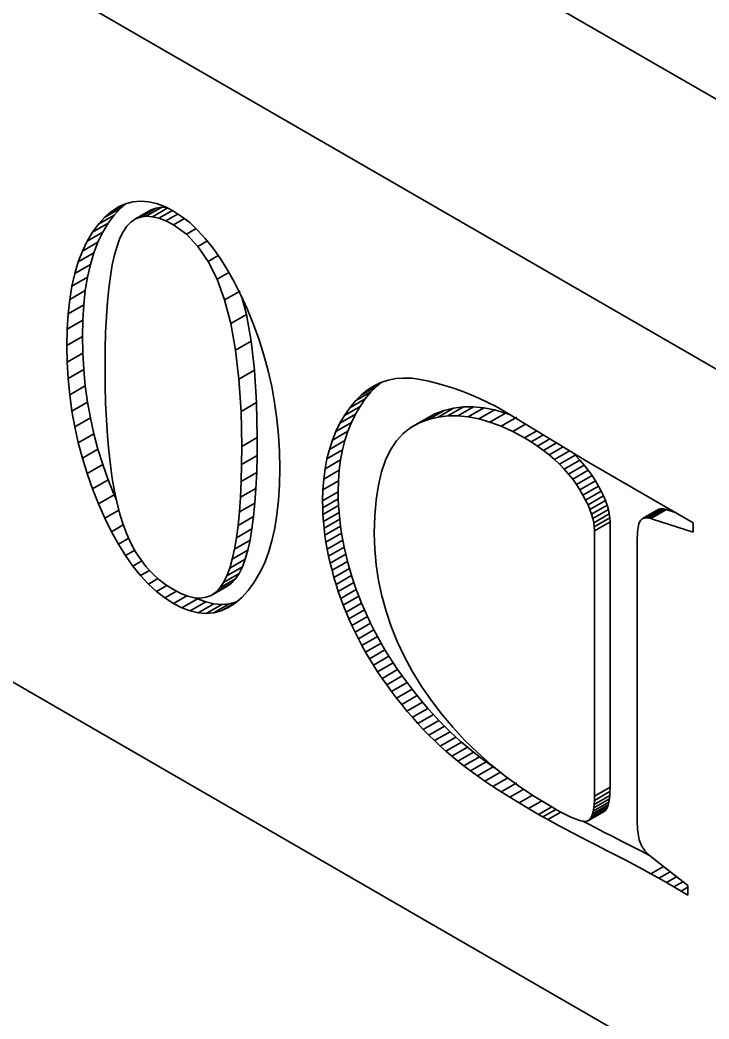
# Model space of a CAD drawing. Header units: millimetres. Extents: x -105 to 105, y -148 to 148.
# Drawn here: x 45.704 to 48.834, y -17.842 to -13.306 of the extents above; entities that cross this region are included whole.
import ezdxf

# ---------------------------------------------------------------- set-up
doc = ezdxf.new("R2010")
doc.units = ezdxf.units.MM
doc.layers.add('粗实线层', color=7, linetype='Continuous', lineweight=35)

msp = doc.modelspace()

# ---------------------------------------------------------------- linework, layer by layer
at = {"layer": '粗实线层', "color": 7, "lineweight": 35, "ltscale": 0.1925}
for p, q in [((53.8479, -16.5423), (45.7161, -11.8474)), ((53.8479, -17.767), (44.6555, -12.4598)), ((46.1203, -14.1754), (46.1686, -14.1474)), ((46.1516, -14.1551), (46.184, -14.1405)), ((46.1607, -14.1606), (46.184, -14.1405)), ((46.184, -14.1405), (46.2175, -14.1317)), ((46.2175, -14.1317), (46.2521, -14.1286)), ((46.2521, -14.1286), (46.2877, -14.1313)), ((46.2877, -14.1313), (46.3244, -14.1396)), ((46.3244, -14.1396), (46.3621, -14.1537)), ((46.0608, -14.2331), (46.1315, -14.1923)), ((46.09, -14.2014), (46.1607, -14.1606)), ((46.09, -14.2014), (46.1203, -14.1754)), ((46.1043, -14.229), (46.1315, -14.1923)), ((46.1203, -14.1754), (46.1516, -14.1551)), ((46.1315, -14.1923), (46.1607, -14.1606)), ((46.2293, -14.2099), (46.3, -14.169)), ((46.2525, -14.2011), (46.3232, -14.1603)), ((46.2779, -14.1977), (46.3486, -14.1569)), ((46.3232, -14.1603), (46.3, -14.169)), ((46.3054, -14.1995), (46.3761, -14.1587)), ((46.3486, -14.1569), (46.3232, -14.1603)), ((46.3351, -14.2066), (46.3963, -14.1712)), ((46.3761, -14.1587), (46.3486, -14.1569)), ((46.3621, -14.1537), (46.4009, -14.1736)), ((46.3669, -14.2189), (46.422, -14.1872)), ((46.4009, -14.1736), (46.4384, -14.1978)), ((46.0335, -14.2698), (46.1043, -14.229)), ((46.0335, -14.2698), (46.0608, -14.2331)), ((46.0608, -14.2331), (46.09, -14.2014)), ((46.0799, -14.2697), (46.1043, -14.229)), ((46.2082, -14.2239), (46.1893, -14.2431)), ((46.2293, -14.2099), (46.2082, -14.2239)), ((46.2525, -14.2011), (46.2293, -14.2099)), ((46.2779, -14.1977), (46.2525, -14.2011)), ((46.3054, -14.1995), (46.2779, -14.1977)), ((46.3351, -14.2066), (46.3054, -14.1995)), ((46.3669, -14.2189), (46.3351, -14.2066)), ((46.4009, -14.2365), (46.3669, -14.2189)), ((46.4009, -14.2365), (46.451, -14.2076)), ((46.4599, -14.2789), (46.4009, -14.2365)), ((46.4384, -14.1978), (46.4751, -14.2265)), ((46.4751, -14.2265), (46.5109, -14.2599)), ((46.0092, -14.3106), (46.0799, -14.2697)), ((46.0092, -14.3106), (46.0335, -14.2698)), ((46.0584, -14.3146), (46.0799, -14.2697)), ((46.1725, -14.2677), (46.158, -14.2975)), ((46.1893, -14.2431), (46.1725, -14.2677)), ((46.4599, -14.2789), (46.504, -14.2534)), ((46.5127, -14.3341), (46.4599, -14.2789)), ((46.5109, -14.2599), (46.5458, -14.2977)), ((45.9876, -14.3554), (46.0092, -14.3106)), ((45.9876, -14.3554), (46.0584, -14.3146)), ((46.0397, -14.3635), (46.0584, -14.3146)), ((46.158, -14.2975), (46.1451, -14.3325)), ((46.5127, -14.3341), (46.5553, -14.3096)), ((46.5458, -14.2977), (46.5799, -14.3402)), ((45.969, -14.4044), (45.9876, -14.3554)), ((45.969, -14.4044), (46.0397, -14.3635)), ((46.0239, -14.4166), (46.0397, -14.3635)), ((46.1336, -14.3728), (46.1235, -14.4183)), ((46.1451, -14.3325), (46.1336, -14.3728)), ((46.5593, -14.4024), (46.5127, -14.3341)), ((46.5593, -14.4024), (46.6051, -14.3759)), ((46.5799, -14.3402), (46.6131, -14.3872)), ((45.9532, -14.4574), (45.969, -14.4044)), ((45.9532, -14.4574), (46.0239, -14.4166)), ((46.011, -14.4737), (46.0239, -14.4166)), ((46.1235, -14.4183), (46.1147, -14.4691)), ((46.5997, -14.4835), (46.5593, -14.4024)), ((46.6131, -14.3872), (46.6455, -14.4389)), ((45.9403, -14.5145), (45.9532, -14.4574)), ((46.5997, -14.4835), (46.6532, -14.4526)), ((46.6455, -14.4389), (46.677, -14.495)), ((45.9403, -14.5145), (46.011, -14.4737)), ((46.001, -14.5349), (46.011, -14.4737)), ((46.1147, -14.4691), (46.1073, -14.5251)), ((46.6338, -14.5776), (46.5997, -14.4835)), ((46.677, -14.495), (46.7077, -14.5558)), ((45.9303, -14.5757), (45.9403, -14.5145)), ((45.9303, -14.5757), (46.001, -14.5349)), ((45.9938, -14.6002), (46.001, -14.5349)), ((46.1073, -14.5251), (46.1012, -14.5864)), ((46.6338, -14.5776), (46.7045, -14.5368)), ((46.7077, -14.5558), (46.7375, -14.6211)), ((45.9231, -14.641), (45.9303, -14.5757)), ((45.9231, -14.641), (45.9938, -14.6002)), ((45.9895, -14.6696), (45.9938, -14.6002)), ((46.1012, -14.5864), (46.0965, -14.6529)), ((46.6618, -14.6847), (46.6338, -14.5776)), ((46.7325, -14.6439), (46.7118, -14.5649)), ((45.9188, -14.7105), (45.9231, -14.641)), ((46.6618, -14.6847), (46.7325, -14.6439)), ((46.7542, -14.7639), (46.7325, -14.6439)), ((46.7375, -14.6211), (46.7654, -14.6892)), ((45.9188, -14.7105), (45.9895, -14.6696)), ((45.9881, -14.7431), (45.9895, -14.6696)), ((46.0965, -14.6529), (46.0931, -14.7246)), ((46.6835, -14.8047), (46.6618, -14.6847)), ((46.7654, -14.6892), (46.7904, -14.7581)), ((45.9174, -14.7839), (45.9188, -14.7105)), ((46.0931, -14.7246), (46.0911, -14.8016)), ((45.9174, -14.7839), (45.9881, -14.7431)), ((45.9188, -14.8596), (45.9174, -14.7839)), ((45.9895, -14.8188), (45.9881, -14.7431)), ((46.6835, -14.8047), (46.7542, -14.7639)), ((46.7697, -14.8968), (46.7542, -14.7639)), ((46.7904, -14.7581), (46.8125, -14.828)), ((45.9188, -14.8596), (45.9895, -14.8188)), ((45.9938, -14.8936), (45.9895, -14.8188)), ((46.0911, -14.8016), (46.0904, -14.8839)), ((46.699, -14.9377), (46.6835, -14.8047)), ((46.8125, -14.828), (46.8316, -14.8988)), ((45.9231, -14.9345), (45.9188, -14.8596)), ((45.9231, -14.9345), (45.9938, -14.8936)), ((46.001, -14.9676), (45.9938, -14.8936)), ((46.0904, -14.8839), (46.0911, -14.9669)), ((46.699, -14.9377), (46.7697, -14.8968)), ((46.7791, -15.0427), (46.7697, -14.8968)), ((46.8316, -14.8988), (46.8477, -14.9704)), ((45.9303, -15.0085), (45.9231, -14.9345)), ((46.0911, -14.9669), (46.0931, -15.0462)), ((46.7083, -15.0836), (46.699, -14.9377)), ((47.2827, -14.9861), (47.3297, -14.959)), ((47.2827, -14.9861), (47.3125, -14.9672)), ((47.3125, -14.9672), (47.3437, -14.9523)), ((47.3251, -14.9683), (47.3455, -14.9517)), ((47.3437, -14.9523), (47.3765, -14.9414)), ((47.3765, -14.9414), (47.4107, -14.9347)), ((47.4107, -14.9347), (47.4464, -14.9319)), ((47.4464, -14.9319), (47.4835, -14.9332)), ((47.4835, -14.9332), (47.5221, -14.9386)), ((47.5221, -14.9386), (47.5613, -14.9467)), ((47.5613, -14.9467), (47.6003, -14.9562)), ((47.6003, -14.9562), (47.6391, -14.9671)), ((47.6391, -14.9671), (47.6776, -14.9793)), ((45.9303, -15.0085), (46.001, -14.9676)), ((45.9403, -15.0816), (45.9303, -15.0085)), ((46.011, -15.0408), (46.001, -14.9676)), ((46.8477, -14.9704), (46.861, -15.043)), ((47.2275, -15.0361), (47.2982, -14.9953)), ((47.2275, -15.0361), (47.2544, -15.0091)), ((47.2544, -15.0091), (47.3251, -14.9683)), ((47.2544, -15.0091), (47.2827, -14.9861)), ((47.2728, -15.0264), (47.2982, -14.9953)), ((47.2982, -14.9953), (47.3251, -14.9683)), ((47.6776, -14.9793), (47.7159, -14.993)), ((47.7159, -14.993), (47.7539, -15.0081)), ((47.7539, -15.0081), (47.7917, -15.0245)), ((45.9403, -15.0816), (46.011, -15.0408)), ((46.0239, -15.1131), (46.011, -15.0408)), ((46.0931, -15.0462), (46.0965, -15.122)), ((46.7083, -15.0836), (46.7791, -15.0427)), ((46.7822, -15.2016), (46.7791, -15.0427)), ((46.861, -15.043), (46.8712, -15.1165)), ((47.2021, -15.0672), (47.2728, -15.0264)), ((47.2021, -15.0672), (47.2275, -15.0361)), ((47.2494, -15.0605), (47.2728, -15.0264)), ((47.7917, -15.0245), (47.8293, -15.0424)), ((47.8293, -15.0424), (47.8666, -15.0616)), ((45.9532, -15.154), (45.9403, -15.0816)), ((46.7114, -15.2424), (46.7083, -15.0836)), ((47.1577, -15.1371), (47.2284, -15.0963)), ((47.1577, -15.1371), (47.1787, -15.1013)), ((47.1787, -15.1013), (47.2494, -15.0605)), ((47.1787, -15.1013), (47.2021, -15.0672)), ((47.2099, -15.134), (47.2284, -15.0963)), ((47.2284, -15.0963), (47.2494, -15.0605)), ((47.5186, -15.135), (47.5893, -15.0942)), ((47.5893, -15.0942), (47.5503, -15.1151)), ((47.5602, -15.1198), (47.6309, -15.079)), ((47.6309, -15.079), (47.5893, -15.0942)), ((47.6033, -15.1095), (47.674, -15.0687)), ((47.674, -15.0687), (47.6309, -15.079)), ((47.6476, -15.1041), (47.7184, -15.0633)), ((47.7184, -15.0633), (47.674, -15.0687)), ((47.6934, -15.1037), (47.7641, -15.0628)), ((47.7641, -15.0628), (47.7184, -15.0633)), ((47.7405, -15.1081), (47.8112, -15.0673)), ((47.8112, -15.0673), (47.7641, -15.0628)), ((47.7889, -15.1175), (47.8596, -15.0767)), ((47.8596, -15.0767), (47.8112, -15.0673)), ((47.8387, -15.1318), (47.9094, -15.091)), ((47.9094, -15.091), (47.8596, -15.0767)), ((47.8666, -15.0616), (47.9037, -15.0823)), ((47.9037, -15.0823), (48.2877, -15.3149)), ((47.932, -15.0994), (47.9094, -15.091)), ((45.9532, -15.154), (46.0239, -15.1131)), ((46.0397, -15.1846), (46.0239, -15.1131)), ((46.0965, -15.122), (46.1012, -15.194)), ((46.8712, -15.1165), (46.8786, -15.1909)), ((47.1392, -15.1748), (47.2099, -15.134)), ((47.1392, -15.1748), (47.1577, -15.1371)), ((47.1939, -15.1736), (47.2099, -15.134)), ((47.4796, -15.1559), (47.5503, -15.1151)), ((47.5186, -15.135), (47.4796, -15.1559)), ((47.5602, -15.1198), (47.5186, -15.135)), ((47.6033, -15.1095), (47.5602, -15.1198)), ((47.6476, -15.1041), (47.6033, -15.1095)), ((47.6934, -15.1037), (47.6476, -15.1041)), ((47.7405, -15.1081), (47.6934, -15.1037)), ((47.7889, -15.1175), (47.7405, -15.1081)), ((47.8387, -15.1318), (47.7889, -15.1175)), ((47.8898, -15.151), (47.8387, -15.1318)), ((47.8898, -15.151), (47.9606, -15.1101)), ((47.9423, -15.1751), (48.001, -15.1412)), ((45.969, -15.2255), (45.9532, -15.154)), ((45.969, -15.2255), (46.0397, -15.1846)), ((46.0584, -15.2553), (46.0397, -15.1846)), ((46.1012, -15.194), (46.1073, -15.2624)), ((46.8786, -15.1909), (46.883, -15.2661)), ((47.1232, -15.2144), (47.1939, -15.1736)), ((47.1232, -15.2144), (47.1392, -15.1748)), ((47.1804, -15.2149), (47.1939, -15.1736)), ((47.4447, -15.1833), (47.414, -15.2172)), ((47.4796, -15.1559), (47.4447, -15.1833)), ((47.9423, -15.1751), (47.8898, -15.151)), ((47.9962, -15.2041), (47.9423, -15.1751)), ((47.9962, -15.2041), (48.0518, -15.172)), ((48.0263, -15.2222), (48.0818, -15.1902)), ((54.6964, -21.5229), (43.8069, -15.2359)), ((45.9876, -15.2961), (45.969, -15.2255)), ((46.7114, -15.2424), (46.7822, -15.2016)), ((46.7815, -15.2838), (46.7822, -15.2016)), ((47.1097, -15.2557), (47.1232, -15.2144)), ((47.1097, -15.2557), (47.1804, -15.2149)), ((47.1693, -15.2581), (47.1804, -15.2149)), ((47.414, -15.2172), (47.3873, -15.2576)), ((48.0263, -15.2222), (47.9962, -15.2041)), ((48.0549, -15.241), (48.0263, -15.2222)), ((48.0549, -15.241), (48.1117, -15.2083)), ((48.0821, -15.2605), (48.1414, -15.2263)), ((45.9876, -15.2961), (46.0584, -15.2553)), ((46.0799, -15.3251), (46.0584, -15.2553)), ((46.1073, -15.2624), (46.1147, -15.3272)), ((46.7108, -15.3247), (46.7114, -15.2424)), ((46.7108, -15.3247), (46.7815, -15.2838)), ((46.7795, -15.3609), (46.7815, -15.2838)), ((46.883, -15.2661), (46.8845, -15.3423)), ((47.0986, -15.299), (47.1097, -15.2557)), ((47.0986, -15.299), (47.1693, -15.2581)), ((47.1606, -15.3032), (47.1693, -15.2581)), ((47.3873, -15.2576), (47.3648, -15.3045)), ((48.0821, -15.2605), (48.0549, -15.241)), ((48.1079, -15.2806), (48.0821, -15.2605)), ((48.1079, -15.2806), (48.171, -15.2442)), ((48.1322, -15.3014), (48.1079, -15.2806)), ((48.1322, -15.3014), (48.2029, -15.2606)), ((48.155, -15.3229), (48.2258, -15.2821)), ((48.2258, -15.2821), (48.2117, -15.2689)), ((48.2472, -15.3042), (48.2258, -15.2821)), ((46.0092, -15.366), (45.9876, -15.2961)), ((46.0092, -15.366), (46.0799, -15.3251)), ((46.1043, -15.3941), (46.0799, -15.3251)), ((46.1147, -15.3272), (46.1235, -15.3883)), ((46.7087, -15.4017), (46.7108, -15.3247)), ((47.0899, -15.344), (47.0986, -15.299)), ((47.0899, -15.344), (47.1606, -15.3032)), ((47.1545, -15.35), (47.1606, -15.3032)), ((47.3648, -15.3045), (47.3463, -15.3579)), ((48.155, -15.3229), (48.1322, -15.3014)), ((48.1765, -15.3451), (48.155, -15.3229)), ((48.1765, -15.3451), (48.2472, -15.3042)), ((48.1964, -15.3679), (48.2671, -15.3271)), ((48.2671, -15.3271), (48.2472, -15.3042)), ((48.2857, -15.3505), (48.2671, -15.3271)), ((48.2877, -15.3149), (48.7618, -15.5887)), ((46.0335, -15.4349), (46.0092, -15.366)), ((46.7087, -15.4017), (46.7795, -15.3609)), ((46.7761, -15.4327), (46.7795, -15.3609)), ((46.8845, -15.3423), (46.883, -15.4163)), ((47.0838, -15.3909), (47.0899, -15.344)), ((47.0838, -15.3909), (47.1545, -15.35)), ((47.1508, -15.3988), (47.1545, -15.35)), ((47.3463, -15.3579), (47.332, -15.4178)), ((48.1964, -15.3679), (48.1765, -15.3451)), ((48.215, -15.3914), (48.1964, -15.3679)), ((48.215, -15.3914), (48.2857, -15.3505)), ((48.232, -15.4155), (48.3027, -15.3747)), ((48.3027, -15.3747), (48.2857, -15.3505)), ((48.3183, -15.3988), (48.3027, -15.3747)), ((46.0335, -15.4349), (46.1043, -15.3941)), ((46.1315, -15.4623), (46.1043, -15.3941)), ((46.1235, -15.3883), (46.1336, -15.4457)), ((46.7054, -15.4735), (46.7087, -15.4017)), ((46.883, -15.4163), (46.8787, -15.4862)), ((47.0801, -15.4396), (47.0838, -15.3909)), ((47.0801, -15.4396), (47.1508, -15.3988)), ((47.1496, -15.4493), (47.1508, -15.3988)), ((47.332, -15.4178), (47.3217, -15.4842)), ((48.232, -15.4155), (48.215, -15.3914)), ((48.2476, -15.4397), (48.232, -15.4155)), ((48.2476, -15.4397), (48.3183, -15.3988)), ((48.3322, -15.4223), (48.3183, -15.3988)), ((46.0608, -15.5031), (46.0335, -15.4349)), ((46.0608, -15.5031), (46.1315, -15.4623)), ((46.1424, -15.4868), (46.1315, -15.4623)), ((46.1336, -15.4457), (46.1451, -15.4995)), ((46.7054, -15.4735), (46.7761, -15.4327)), ((46.7713, -15.4993), (46.7761, -15.4327)), ((47.0788, -15.4901), (47.0801, -15.4396)), ((47.0788, -15.4901), (47.1496, -15.4493)), ((47.15, -15.48), (47.1496, -15.4493)), ((48.2615, -15.4631), (48.2476, -15.4397)), ((48.2615, -15.4631), (48.3322, -15.4223)), ((48.2737, -15.4859), (48.2615, -15.4631)), ((48.2737, -15.4859), (48.3444, -15.4451)), ((48.3444, -15.4451), (48.3322, -15.4223)), ((48.3551, -15.4671), (48.3444, -15.4451)), ((46.09, -15.5686), (46.0608, -15.5031)), ((46.1451, -15.4995), (46.158, -15.5496)), ((46.7006, -15.5401), (46.7054, -15.4735)), ((46.7006, -15.5401), (46.7713, -15.4993)), ((46.7653, -15.5607), (46.7713, -15.4993)), ((46.8787, -15.4862), (46.8716, -15.5519)), ((47.0793, -15.5209), (47.0788, -15.4901)), ((47.0793, -15.5209), (47.15, -15.48)), ((47.0806, -15.5518), (47.1513, -15.5109)), ((47.1513, -15.5109), (47.15, -15.48)), ((47.1534, -15.542), (47.1513, -15.5109)), ((47.3217, -15.4842), (47.3156, -15.5571)), ((48.2844, -15.5079), (48.2737, -15.4859)), ((48.2844, -15.5079), (48.3551, -15.4671)), ((48.2934, -15.5293), (48.2844, -15.5079)), ((48.2934, -15.5293), (48.3641, -15.4885)), ((48.3007, -15.5499), (48.3714, -15.5091)), ((48.3641, -15.4885), (48.3551, -15.4671)), ((48.3714, -15.5091), (48.3641, -15.4885)), ((48.3772, -15.5291), (48.3714, -15.5091)), ((46.09, -15.5686), (46.1534, -15.532)), ((46.158, -15.5496), (46.1725, -15.5966)), ((46.6946, -15.6015), (46.7006, -15.5401)), ((46.8716, -15.5519), (46.8615, -15.6135)), ((47.0806, -15.5518), (47.0793, -15.5209)), ((47.0827, -15.5828), (47.0806, -15.5518)), ((47.0827, -15.5828), (47.1534, -15.542)), ((47.1564, -15.5732), (47.1534, -15.542)), ((48.3007, -15.5499), (48.2934, -15.5293)), ((48.3064, -15.5699), (48.3007, -15.5499)), ((48.3064, -15.5699), (48.3772, -15.5291)), ((48.3105, -15.5892), (48.3812, -15.5483)), ((48.3812, -15.5483), (48.3772, -15.5291)), ((48.3837, -15.5669), (48.3812, -15.5483)), ((48.5306, -15.5709), (48.6014, -15.5301)), ((48.5349, -15.5688), (48.6056, -15.528)), ((48.5395, -15.5674), (48.6102, -15.5266)), ((48.5446, -15.5666), (48.6153, -15.5258)), ((48.5502, -15.5664), (48.6209, -15.5256)), ((48.5562, -15.5669), (48.6269, -15.5261)), ((48.5626, -15.568), (48.6333, -15.5272)), ((48.5696, -15.5698), (48.6403, -15.529)), ((48.6056, -15.528), (48.6014, -15.5301)), ((48.6102, -15.5266), (48.6056, -15.528)), ((48.6153, -15.5258), (48.6102, -15.5266)), ((48.6209, -15.5256), (48.6153, -15.5258)), ((48.6269, -15.5261), (48.6209, -15.5256)), ((48.6333, -15.5272), (48.6269, -15.5261)), ((48.6403, -15.529), (48.6333, -15.5272)), ((48.6476, -15.5314), (48.6403, -15.529)), ((48.6821, -15.5426), (48.6476, -15.5314)), ((46.1203, -15.6296), (46.09, -15.5686)), ((46.1203, -15.6296), (46.1734, -15.5989)), ((46.1725, -15.5966), (46.1893, -15.6407)), ((46.6871, -15.6577), (46.6946, -15.6015)), ((46.6946, -15.6015), (46.7653, -15.5607)), ((46.7578, -15.6168), (46.7653, -15.5607)), ((47.0857, -15.614), (47.0827, -15.5828)), ((47.0857, -15.614), (47.1564, -15.5732)), ((47.1602, -15.6046), (47.1564, -15.5732)), ((47.3156, -15.5571), (47.3135, -15.6365)), ((48.3105, -15.5892), (48.3064, -15.5699)), ((48.313, -15.6077), (48.3105, -15.5892)), ((48.313, -15.6077), (48.3837, -15.5669)), ((48.3138, -15.6256), (48.3845, -15.5848)), ((48.3845, -15.5848), (48.3837, -15.5669)), ((48.3845, -16.7891), (48.3845, -15.5848)), ((48.5137, -15.6011), (48.512, -15.61)), ((48.5157, -15.5933), (48.5137, -15.6011)), ((48.518, -15.5867), (48.5157, -15.5933)), ((48.5206, -15.5813), (48.518, -15.5867)), ((48.5236, -15.577), (48.5206, -15.5813)), ((48.5269, -15.5736), (48.5236, -15.577)), ((48.5306, -15.5709), (48.5269, -15.5736)), ((48.5349, -15.5688), (48.5306, -15.5709)), ((48.5395, -15.5674), (48.5349, -15.5688)), ((48.5446, -15.5666), (48.5395, -15.5674)), ((48.5502, -15.5664), (48.5446, -15.5666)), ((48.5562, -15.5669), (48.5502, -15.5664)), ((48.5626, -15.568), (48.5562, -15.5669)), ((48.5696, -15.5698), (48.5626, -15.568)), ((48.5769, -15.5722), (48.5696, -15.5698)), ((48.7618, -15.6324), (48.5769, -15.5722)), ((48.7618, -15.5887), (48.7618, -15.6324)), ((46.1516, -15.6861), (46.1203, -15.6296)), ((46.1893, -15.6407), (46.2082, -15.6819)), ((46.6871, -15.6577), (46.7578, -15.6168)), ((46.7491, -15.6678), (46.7578, -15.6168)), ((46.8615, -15.6135), (46.8486, -15.6709)), ((47.0895, -15.6454), (47.0857, -15.614)), ((47.0895, -15.6454), (47.1602, -15.6046)), ((47.0942, -15.677), (47.0895, -15.6454)), ((47.0942, -15.677), (47.1649, -15.6362)), ((47.1649, -15.6362), (47.1602, -15.6046)), ((47.1705, -15.6679), (47.1649, -15.6362)), ((47.3135, -15.6365), (47.3156, -15.7085)), ((48.3138, -15.6256), (48.313, -15.6077)), ((48.3138, -16.8299), (48.3138, -15.6256)), ((48.5088, -15.6438), (48.5083, -15.6574)), ((48.5096, -15.6314), (48.5088, -15.6438)), ((48.5106, -15.6201), (48.5096, -15.6314)), ((48.512, -15.61), (48.5106, -15.6201)), ((46.1516, -15.6861), (46.1979, -15.6594)), ((46.184, -15.7381), (46.1516, -15.6861)), ((46.2082, -15.6819), (46.2293, -15.7204)), ((46.6783, -15.7086), (46.6871, -15.6577)), ((46.6783, -15.7086), (46.7491, -15.6678)), ((46.7389, -15.7135), (46.7491, -15.6678)), ((46.8486, -15.6709), (46.8329, -15.7242)), ((47.0997, -15.7087), (47.0942, -15.677)), ((47.0997, -15.7087), (47.1705, -15.6679)), ((47.1769, -15.6998), (47.1705, -15.6679)), ((48.5083, -15.6574), (48.5082, -15.6721)), ((48.5082, -15.6721), (48.5082, -16.9421)), ((46.184, -15.7381), (46.2257, -15.714)), ((46.2175, -15.7856), (46.184, -15.7381)), ((46.2293, -15.7204), (46.2525, -15.7561)), ((46.6682, -15.7543), (46.6783, -15.7086)), ((46.6682, -15.7543), (46.7389, -15.7135)), ((46.7274, -15.7541), (46.7389, -15.7135)), ((46.8329, -15.7242), (46.8142, -15.7734)), ((47.1062, -15.7406), (47.0997, -15.7087)), ((47.1062, -15.7406), (47.1769, -15.6998)), ((47.1134, -15.7727), (47.1841, -15.7318)), ((47.1841, -15.7318), (47.1769, -15.6998)), ((47.1922, -15.7641), (47.1841, -15.7318)), ((47.3156, -15.7085), (47.322, -15.7799)), ((46.2175, -15.7856), (46.2574, -15.7625)), ((46.2525, -15.7561), (46.2779, -15.789)), ((46.6567, -15.7949), (46.7274, -15.7541)), ((46.6567, -15.7949), (46.6682, -15.7543)), ((46.7146, -15.7894), (46.7274, -15.7541)), ((46.8142, -15.7734), (46.7927, -15.8183)), ((47.1134, -15.7727), (47.1062, -15.7406)), ((47.1215, -15.8049), (47.1134, -15.7727)), ((47.1215, -15.8049), (47.1922, -15.7641)), ((47.2011, -15.7962), (47.1922, -15.7641)), ((47.322, -15.7799), (47.3327, -15.8506)), ((46.2521, -15.8285), (46.2175, -15.7856)), ((46.2521, -15.8285), (46.2926, -15.8051)), ((46.2877, -15.867), (46.2521, -15.8285)), ((46.2779, -15.789), (46.3054, -15.8191)), ((46.3054, -15.8191), (46.3351, -15.8463)), ((46.6293, -15.8603), (46.7, -15.8194)), ((46.6439, -15.8302), (46.7146, -15.7894)), ((46.6439, -15.8302), (46.6567, -15.7949)), ((46.6833, -15.8442), (46.7, -15.8194)), ((46.7, -15.8194), (46.7146, -15.7894)), ((46.7927, -15.8183), (46.7683, -15.8592)), ((47.1304, -15.837), (47.1215, -15.8049)), ((47.1304, -15.837), (47.2011, -15.7962)), ((47.14, -15.869), (47.2107, -15.8282)), ((47.2107, -15.8282), (47.2011, -15.7962)), ((47.2209, -15.8599), (47.2107, -15.8282)), ((46.2877, -15.867), (46.3306, -15.8422)), ((46.3244, -15.901), (46.2877, -15.867)), ((46.3244, -15.901), (46.3715, -15.8737)), ((46.3351, -15.8463), (46.3669, -15.8708)), ((46.3669, -15.8708), (46.4009, -15.8925)), ((46.5936, -15.9045), (46.6644, -15.8637)), ((46.6126, -15.885), (46.6833, -15.8442)), ((46.6126, -15.885), (46.6293, -15.8603)), ((46.6293, -15.8603), (46.6439, -15.8302)), ((46.6433, -15.8778), (46.6644, -15.8637)), ((46.6644, -15.8637), (46.6833, -15.8442)), ((46.7683, -15.8592), (46.7411, -15.8959)), ((47.14, -15.869), (47.1304, -15.837)), ((47.1502, -15.9007), (47.14, -15.869)), ((47.1502, -15.9007), (47.2209, -15.8599)), ((47.2319, -15.8914), (47.2209, -15.8599)), ((47.3327, -15.8506), (47.3476, -15.9208)), ((46.3621, -15.9304), (46.3244, -15.901)), ((46.3621, -15.9304), (46.4151, -15.8998)), ((46.4009, -15.8925), (46.4349, -15.9101)), ((46.4349, -15.9101), (46.4668, -15.9224)), ((46.5494, -15.9275), (46.5726, -15.9187)), ((46.5726, -15.9187), (46.6433, -15.8778)), ((46.5726, -15.9187), (46.5936, -15.9045)), ((46.5936, -15.9045), (46.6126, -15.885)), ((46.7411, -15.8959), (46.7119, -15.9276)), ((47.1612, -15.9322), (47.1502, -15.9007)), ((47.1612, -15.9322), (47.2319, -15.8914)), ((47.2435, -15.9226), (47.2319, -15.8914)), ((46.4009, -15.9554), (46.3621, -15.9304)), ((46.4009, -15.9554), (46.4616, -15.9204)), ((46.4397, -15.9753), (46.4009, -15.9554)), ((46.4397, -15.9753), (46.5105, -15.9344)), ((46.4668, -15.9224), (46.4965, -15.9294)), ((46.4775, -15.9894), (46.5482, -15.9486)), ((46.4965, -15.9294), (46.524, -15.9311)), ((46.5105, -15.9344), (46.5012, -15.9297)), ((46.5482, -15.9486), (46.5105, -15.9344)), ((46.5142, -15.9978), (46.5849, -15.9569)), ((46.524, -15.9311), (46.5494, -15.9275)), ((46.5849, -15.9569), (46.5482, -15.9486)), ((46.5498, -16.0004), (46.6205, -15.9596)), ((46.5843, -15.9973), (46.655, -15.9565)), ((46.6205, -15.9596), (46.5849, -15.9569)), ((46.6178, -15.9885), (46.6885, -15.9477)), ((46.655, -15.9565), (46.6205, -15.9596)), ((46.6816, -15.9537), (46.6502, -15.974)), ((46.6885, -15.9477), (46.655, -15.9565)), ((46.7119, -15.9276), (46.6816, -15.9537)), ((47.1728, -15.9635), (47.1612, -15.9322)), ((47.1728, -15.9635), (47.2435, -15.9226)), ((47.1851, -15.9945), (47.1728, -15.9635)), ((47.1851, -15.9945), (47.2558, -15.9536)), ((47.2558, -15.9536), (47.2435, -15.9226)), ((47.2688, -15.9844), (47.2558, -15.9536)), ((47.3476, -15.9208), (47.3669, -15.9903)), ((46.4775, -15.9894), (46.4397, -15.9753)), ((46.5142, -15.9978), (46.4775, -15.9894)), ((46.5498, -16.0004), (46.5142, -15.9978)), ((46.5843, -15.9973), (46.5498, -16.0004)), ((46.6178, -15.9885), (46.5843, -15.9973)), ((46.6502, -15.974), (46.6178, -15.9885)), ((47.1981, -16.0253), (47.1851, -15.9945)), ((47.1981, -16.0253), (47.2688, -15.9844)), ((47.2825, -16.015), (47.2688, -15.9844)), ((47.3669, -15.9903), (47.3903, -16.0593)), ((47.2118, -16.0558), (47.1981, -16.0253)), ((47.2118, -16.0558), (47.2825, -16.015)), ((47.2262, -16.0861), (47.2118, -16.0558)), ((47.2262, -16.0861), (47.2969, -16.0453)), ((47.2969, -16.0453), (47.2825, -16.015)), ((47.3119, -16.0754), (47.2969, -16.0453)), ((47.2412, -16.1162), (47.2262, -16.0861)), ((47.2412, -16.1162), (47.3119, -16.0754)), ((47.3278, -16.1053), (47.3119, -16.0754)), ((47.3903, -16.0593), (47.418, -16.1276)), ((47.2571, -16.1462), (47.2412, -16.1162)), ((47.2571, -16.1462), (47.3278, -16.1053)), ((47.2737, -16.1761), (47.2571, -16.1462)), ((47.2737, -16.1761), (47.3445, -16.1353)), ((47.3445, -16.1353), (47.3278, -16.1053)), ((47.362, -16.1652), (47.3445, -16.1353)), ((47.418, -16.1276), (47.45, -16.1953)), ((47.2913, -16.206), (47.2737, -16.1761)), ((47.2913, -16.206), (47.362, -16.1652)), ((47.3804, -16.1951), (47.362, -16.1652)), ((47.3097, -16.2359), (47.2913, -16.206)), ((47.3097, -16.2359), (47.3804, -16.1951)), ((47.3289, -16.2657), (47.3097, -16.2359)), ((47.3289, -16.2657), (47.3996, -16.2249)), ((47.3996, -16.2249), (47.3804, -16.1951)), ((47.4197, -16.2547), (47.3996, -16.2249)), ((47.45, -16.1953), (47.4863, -16.2625)), ((47.349, -16.2955), (47.3289, -16.2657)), ((47.349, -16.2955), (47.4197, -16.2547)), ((47.4407, -16.2845), (47.4197, -16.2547)), ((47.4863, -16.2625), (47.5268, -16.329)), ((47.37, -16.3253), (47.349, -16.2955)), ((47.37, -16.3253), (47.4407, -16.2845)), ((47.3918, -16.3551), (47.37, -16.3253)), ((47.3918, -16.3551), (47.4625, -16.3143)), ((47.4625, -16.3143), (47.4407, -16.2845)), ((47.4852, -16.344), (47.4625, -16.3143)), ((47.4144, -16.3848), (47.3918, -16.3551)), ((47.4144, -16.3848), (47.4852, -16.344)), ((47.5087, -16.3737), (47.4852, -16.344)), ((47.5268, -16.329), (47.5712, -16.3941)), ((47.438, -16.4145), (47.4144, -16.3848)), ((47.438, -16.4145), (47.5087, -16.3737)), ((47.4621, -16.4438), (47.438, -16.4145)), ((47.4621, -16.4438), (47.5328, -16.403)), ((47.5328, -16.403), (47.5087, -16.3737)), ((47.5572, -16.4315), (47.5328, -16.403)), ((47.5712, -16.3941), (47.6188, -16.457)), ((47.4865, -16.4723), (47.4621, -16.4438)), ((47.4865, -16.4723), (47.5572, -16.4315)), ((47.5112, -16.5), (47.5819, -16.4592)), ((47.5819, -16.4592), (47.5572, -16.4315)), ((47.6069, -16.4861), (47.5819, -16.4592)), ((47.6188, -16.457), (47.6698, -16.5176)), ((47.5112, -16.5), (47.4865, -16.4723)), ((47.5362, -16.5269), (47.5112, -16.5)), ((47.5362, -16.5269), (47.6069, -16.4861)), ((47.6322, -16.5121), (47.6069, -16.4861)), ((47.5615, -16.5529), (47.5362, -16.5269)), ((47.5615, -16.5529), (47.6322, -16.5121)), ((47.5871, -16.5782), (47.5615, -16.5529)), ((47.5871, -16.5782), (47.6579, -16.5374)), ((47.6579, -16.5374), (47.6322, -16.5121)), ((47.6838, -16.5618), (47.6579, -16.5374)), ((47.6698, -16.5176), (47.7241, -16.576)), ((47.6131, -16.6027), (47.5871, -16.5782)), ((47.6131, -16.6027), (47.6838, -16.5618)), ((47.6393, -16.6263), (47.7101, -16.5855)), ((47.7101, -16.5855), (47.6838, -16.5618)), ((47.7366, -16.6083), (47.7101, -16.5855)), ((47.7241, -16.576), (47.7817, -16.6322)), ((47.6393, -16.6263), (47.6131, -16.6027)), ((47.6659, -16.6491), (47.6393, -16.6263)), ((47.6659, -16.6491), (47.7366, -16.6083)), ((47.6928, -16.6712), (47.7635, -16.6303)), ((47.7635, -16.6303), (47.7366, -16.6083)), ((47.7915, -16.6522), (47.7635, -16.6303)), ((47.7817, -16.6322), (47.8426, -16.686)), ((47.6928, -16.6712), (47.6659, -16.6491)), ((47.7208, -16.693), (47.6928, -16.6712)), ((47.7208, -16.693), (47.7915, -16.6522)), ((47.7507, -16.7154), (47.8214, -16.6746)), ((47.8214, -16.6746), (47.7915, -16.6522)), ((47.8533, -16.6975), (47.8214, -16.6746)), ((47.8426, -16.686), (47.9068, -16.7377)), ((47.7507, -16.7154), (47.7208, -16.693)), ((47.7826, -16.7384), (47.7507, -16.7154)), ((47.7826, -16.7384), (47.8533, -16.6975)), ((47.8164, -16.7618), (47.8871, -16.721)), ((47.8792, -16.7155), (47.8533, -16.6975)), ((47.8164, -16.7618), (47.7826, -16.7384)), ((47.8522, -16.7858), (47.8164, -16.7618)), ((47.8522, -16.7858), (47.9229, -16.7449)), ((47.8899, -16.8103), (47.9606, -16.7694)), ((47.9068, -16.7377), (47.9744, -16.7871)), ((47.8899, -16.8103), (47.8522, -16.7858)), ((47.9296, -16.8352), (47.8899, -16.8103)), ((47.9296, -16.8352), (47.9923, -16.799)), ((47.9711, -16.8608), (48.0322, -16.8255)), ((47.9744, -16.7871), (48.0452, -16.8343)), ((48.3125, -16.8677), (48.3832, -16.8269)), ((48.3135, -16.8498), (48.3842, -16.8089)), ((48.3138, -16.8299), (48.3845, -16.7891)), ((48.3815, -16.843), (48.3832, -16.8269)), ((48.3832, -16.8269), (48.3842, -16.8089)), ((48.3842, -16.8089), (48.3845, -16.7891)), ((47.9711, -16.8608), (47.9296, -16.8352)), ((48.0147, -16.8868), (47.9711, -16.8608)), ((48.0147, -16.8868), (48.0748, -16.8521)), ((48.0452, -16.8343), (48.1194, -16.8792)), ((48.3055, -16.9103), (48.3762, -16.8695)), ((48.3085, -16.898), (48.3792, -16.8572)), ((48.3108, -16.8838), (48.3815, -16.843)), ((48.3108, -16.8838), (48.3125, -16.8677)), ((48.3125, -16.8677), (48.3135, -16.8498)), ((48.3135, -16.8498), (48.3138, -16.8299)), ((48.3726, -16.8799), (48.3762, -16.8695)), ((48.3762, -16.8695), (48.3792, -16.8572)), ((48.3792, -16.8572), (48.3815, -16.843)), ((48.0602, -16.9134), (48.0147, -16.8868)), ((48.0602, -16.9134), (48.1194, -16.8792)), ((48.0795, -16.9244), (48.0602, -16.9134)), ((48.0795, -16.9244), (48.1388, -16.8901)), ((48.1013, -16.9365), (48.1609, -16.9022)), ((48.1194, -16.8792), (48.1441, -16.8931)), ((48.1441, -16.8931), (48.1668, -16.9054)), ((48.1668, -16.9054), (48.1877, -16.916)), ((48.1877, -16.916), (48.2067, -16.9249)), ((48.2869, -16.9406), (48.3576, -16.8998)), ((48.2926, -16.9359), (48.3633, -16.8951)), ((48.2975, -16.9292), (48.3683, -16.8884)), ((48.3019, -16.9207), (48.3726, -16.8799)), ((48.3019, -16.9207), (48.3055, -16.9103)), ((48.3055, -16.9103), (48.3085, -16.898)), ((48.3085, -16.898), (48.3108, -16.8838)), ((48.3576, -16.8998), (48.3633, -16.8951)), ((48.3633, -16.8951), (48.3683, -16.8884)), ((48.3683, -16.8884), (48.3726, -16.8799)), ((48.1013, -16.9365), (48.0795, -16.9244)), ((48.1258, -16.9499), (48.1013, -16.9365)), ((48.1527, -16.9644), (48.1258, -16.9499)), ((48.2067, -16.9249), (48.2237, -16.9322)), ((48.2237, -16.9322), (48.2389, -16.9378)), ((48.2389, -16.9378), (48.2522, -16.9417)), ((48.2522, -16.9417), (48.2636, -16.944)), ((48.2851, -16.9561), (48.2609, -16.9435)), ((48.2636, -16.944), (48.273, -16.9446)), ((48.273, -16.9446), (48.2806, -16.9435)), ((48.2806, -16.9435), (48.2869, -16.9406)), ((48.3197, -16.9742), (48.2851, -16.9561)), ((48.2869, -16.9406), (48.2926, -16.9359)), ((48.2926, -16.9359), (48.2975, -16.9292)), ((48.2975, -16.9292), (48.3019, -16.9207)), ((48.5082, -16.9421), (48.5083, -16.955)), ((48.5083, -16.955), (48.5087, -16.9672)), ((48.1823, -16.9801), (48.1527, -16.9644)), ((48.2143, -16.997), (48.1823, -16.9801)), ((48.249, -17.015), (48.2143, -16.997)), ((48.3569, -16.9934), (48.3197, -16.9742)), ((48.3967, -17.0138), (48.3569, -16.9934)), ((48.5087, -16.9672), (48.5094, -16.9788)), ((48.5094, -16.9788), (48.5105, -16.9898)), ((48.5105, -16.9898), (48.5117, -17.0003)), ((48.5117, -17.0003), (48.5133, -17.0101)), ((48.2862, -17.0343), (48.249, -17.015)), ((48.326, -17.0547), (48.2862, -17.0343)), ((48.439, -17.0354), (48.3967, -17.0138)), ((48.482, -17.0574), (48.439, -17.0354)), ((48.5133, -17.0101), (48.5151, -17.0193)), ((48.5151, -17.0193), (48.5173, -17.028)), ((48.5173, -17.028), (48.5197, -17.036)), ((48.5197, -17.036), (48.5224, -17.0434)), ((48.5224, -17.0434), (48.5255, -17.0505)), ((48.5255, -17.0505), (48.5291, -17.0575)), ((48.3683, -17.0762), (48.326, -17.0547)), ((48.4113, -17.0982), (48.3683, -17.0762)), ((48.4529, -17.1199), (48.4113, -17.0982)), ((48.5236, -17.079), (48.482, -17.0574)), ((48.5639, -17.1003), (48.5236, -17.079)), ((48.5291, -17.0575), (48.5333, -17.0644)), ((48.5333, -17.0644), (48.5379, -17.0712)), ((48.5379, -17.0712), (48.5431, -17.078)), ((48.5431, -17.078), (48.5488, -17.0846)), ((48.5488, -17.0846), (48.5551, -17.0912)), ((48.5551, -17.0912), (48.5618, -17.0977)), ((48.5618, -17.0977), (48.5691, -17.1041)), ((48.4932, -17.1411), (48.4529, -17.1199)), ((48.5322, -17.1621), (48.4932, -17.1411)), ((48.5691, -17.1041), (48.5769, -17.1104)), ((48.5769, -17.1104), (48.7381, -17.2364)), ((48.5698, -17.1826), (48.5322, -17.1621)), ((48.5698, -17.1826), (48.627, -17.1496)), ((48.6061, -17.2028), (48.5698, -17.1826)), ((48.6061, -17.2028), (48.6573, -17.1733)), ((48.6411, -17.2227), (48.6061, -17.2028)), ((48.6411, -17.2227), (48.6868, -17.1963)), ((48.6748, -17.2422), (48.6411, -17.2227)), ((48.6748, -17.2422), (48.7155, -17.2187)), ((48.7071, -17.2614), (48.6748, -17.2422)), ((48.7071, -17.2614), (48.7381, -17.2435)), ((48.7381, -17.2801), (48.7071, -17.2614)), ((48.7381, -17.2364), (48.7381, -17.2801))]:
    msp.add_line(p, q, dxfattribs=at)

doc.saveas('drawing.dxf')
